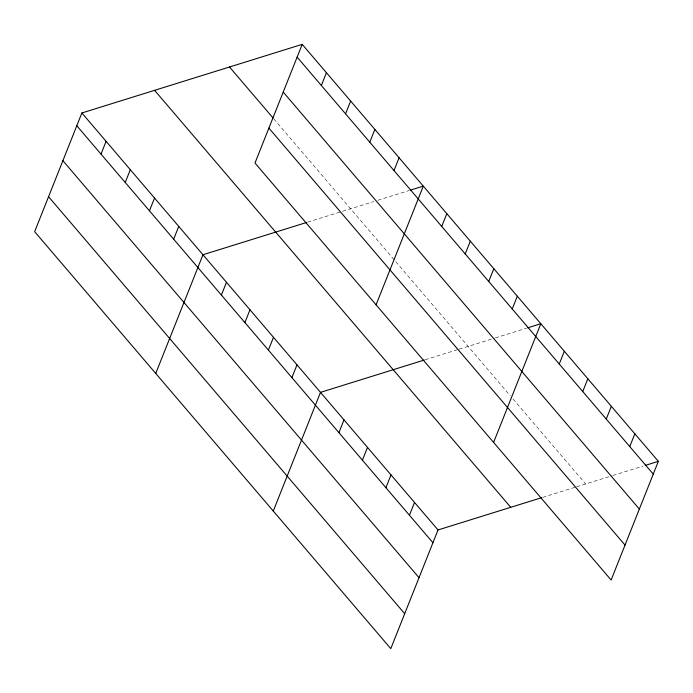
<?xml version="1.0" encoding="UTF-8"?>
<svg xmlns="http://www.w3.org/2000/svg" width="693" height="693" viewBox="0 0 693 693"><rect width="100%" height="100%" fill="white"/><g stroke="black" fill="none" stroke-linecap="round" stroke-linejoin="round"><path stroke-width="0.52" stroke-dasharray="3.46 2.6" d="M307.64 222.15L341.597 211.573M342.602 211.261L373.813 201.533M377.858 200.277L409.165 190.532M425.164 359.754L458.125 349.489M459.13 349.177L494.369 338.201M495.382 337.881L526.689 328.135M542.688 497.357L575.649 487.092M576.654 486.781L611.893 475.805M612.907 475.493L643.199 466.051M273.787 118.841L510.291 395.755M513.054 398.995L585.646 483.983"/><path stroke-width="1.04" d="M302.209 44.352L254.981 163.037L611.122 580.024L658.35 461.339L302.209 44.352L81.878 112.976L34.65 231.661L390.791 648.648L438.019 529.963L541.692 497.669M101.013 154.115L106.098 141.329M125.234 182.467L130.319 169.681M149.445 210.819L154.53 198.042M173.666 239.18L178.751 226.394M155.734 373.44L202.971 254.747L306.644 222.462M221.388 295.053L226.472 282.268M321.344 85.482L326.429 72.704M244.889 322.574L249.982 309.797M345.556 113.843L350.649 101.057M268.399 350.095L273.484 337.318M369.776 142.195L374.861 129.418M291.9 377.616L296.994 364.839M393.996 170.547L399.081 157.77M273.267 511.044L320.495 392.359L424.168 360.065M376.065 304.816L423.302 186.122L410.169 190.211M338.912 432.657L343.997 419.88M441.718 226.429L446.803 213.643M362.422 460.178L367.507 447.401M465.22 253.95L470.304 241.164M385.923 487.699L391.008 474.922M488.73 281.471L493.814 268.685M409.433 515.22L414.518 502.442M512.231 308.991L517.316 296.206M493.589 442.42L540.826 323.726L527.694 327.815M559.242 364.033L564.327 351.247M582.744 391.554L587.837 378.776M606.254 419.074L611.339 406.297M629.755 446.595L634.849 433.818M645.226 465.427L658.35 461.339M297.124 57.129L653.265 474.116M283.22 92.082L639.353 509.069M229.504 66.996L273.094 118.035M268.884 128.092L625.025 545.079M154.591 90.324L510.732 507.319M81.878 112.976L438.019 529.963M76.793 125.754L432.934 542.74M62.89 160.707L419.022 577.693M48.562 196.717L404.695 613.703"/></g></svg>
